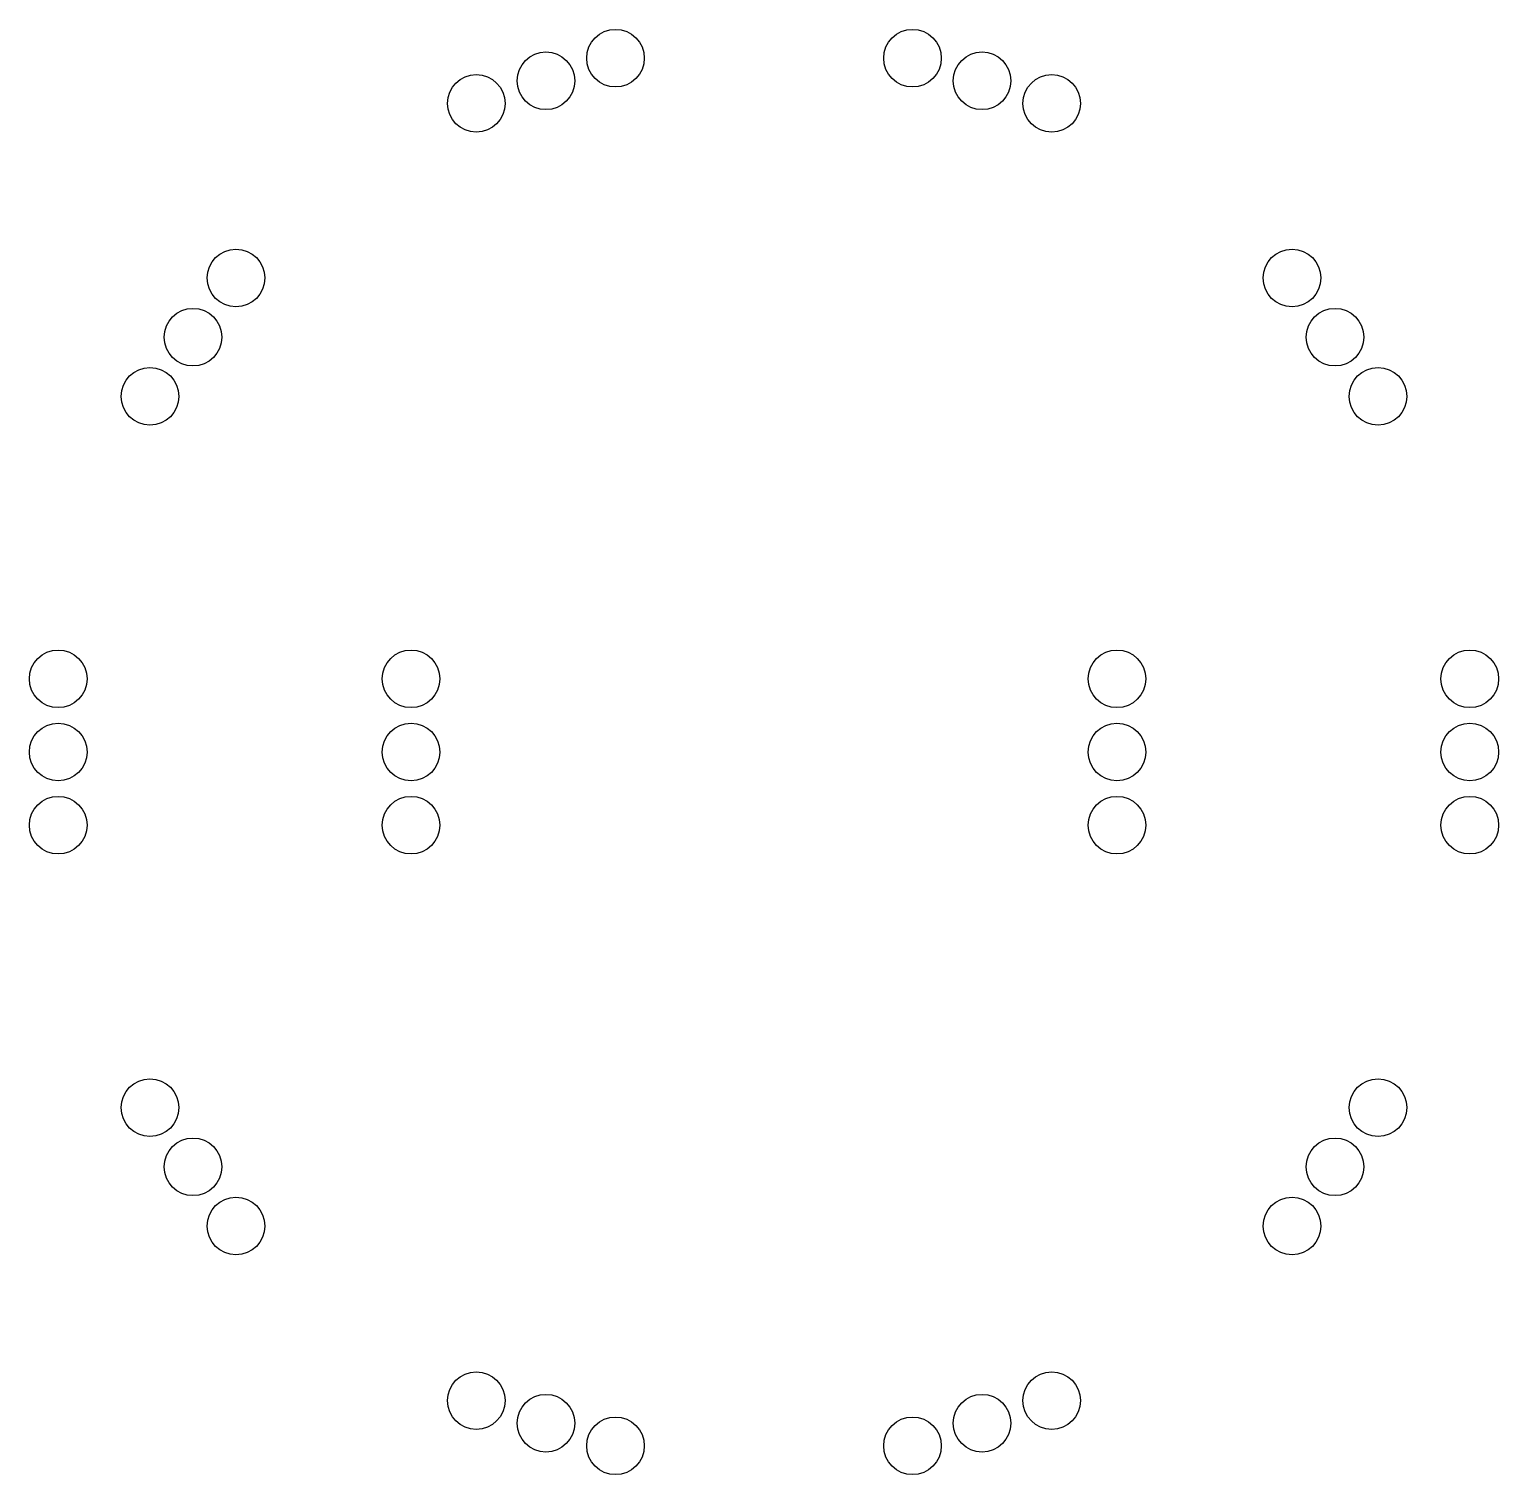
# Model space of a CAD drawing. Header units: millimetres. Extents: x -25.5 to 25.5, y -25.1 to 25.1.
import ezdxf

# ---------------------------------------------------------------- set-up
doc = ezdxf.new("R2010")
doc.units = ezdxf.units.MM
doc.layers.get('0').update_dxf_attribs({"linetype": 'CONTINUOUS'})

msp = doc.modelspace()

# ---------------------------------------------------------------- linework, layer by layer
for centre in [(-5.155, 24.086), (5.155, 24.086), (-7.571, 23.301), (7.571, 23.301), (-9.987, 22.516), (9.987, 22.516), (-18.328, 16.456), (18.328, 16.456), (-19.821, 14.401), (19.821, 14.401), (-21.314, 12.346), (21.314, 12.346), (-24.5, 2.54), (-12.25, 2.54), (12.25, 2.54), (24.5, 2.54), (-24.5, 0), (-12.25, 0), (12.25, 0), (24.5, 0), (-24.5, -2.54), (-12.25, -2.54), (12.25, -2.54), (24.5, -2.54), (-21.314, -12.346), (21.314, -12.346), (-19.821, -14.401), (19.821, -14.401), (-18.328, -16.456), (18.328, -16.456), (-9.987, -22.516), (9.987, -22.516), (-7.571, -23.301), (7.571, -23.301), (-5.155, -24.086), (5.155, -24.086)]:
    msp.add_circle(centre, 1)

doc.saveas('drawing.dxf')
